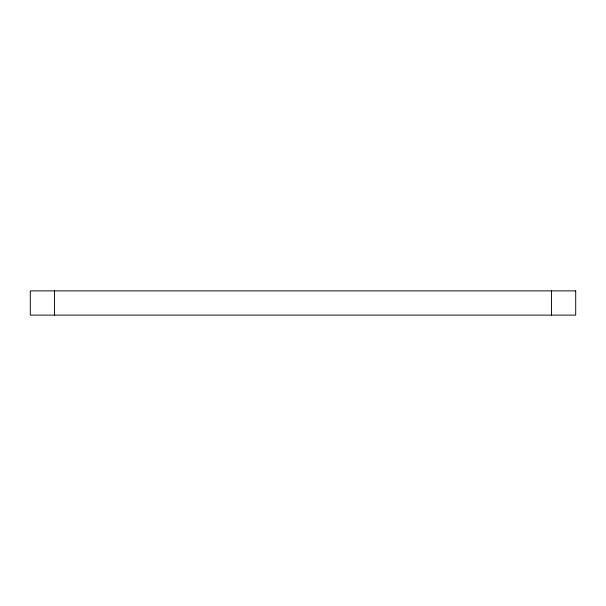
<?xml version="1.0" encoding="UTF-8"?>
<svg xmlns="http://www.w3.org/2000/svg" width="606" height="606" viewBox="0 0 606 606"><rect width="100%" height="100%" fill="white"/><g stroke="black" fill="none" stroke-linecap="round" stroke-linejoin="round"><path stroke-width="0.91" d="M551.46 290.88L551.46 315.12M54.54 290.88L54.54 315.12M575.7 290.88L30.3 290.88L30.3 315.12L575.7 315.12L575.7 290.88"/></g></svg>
